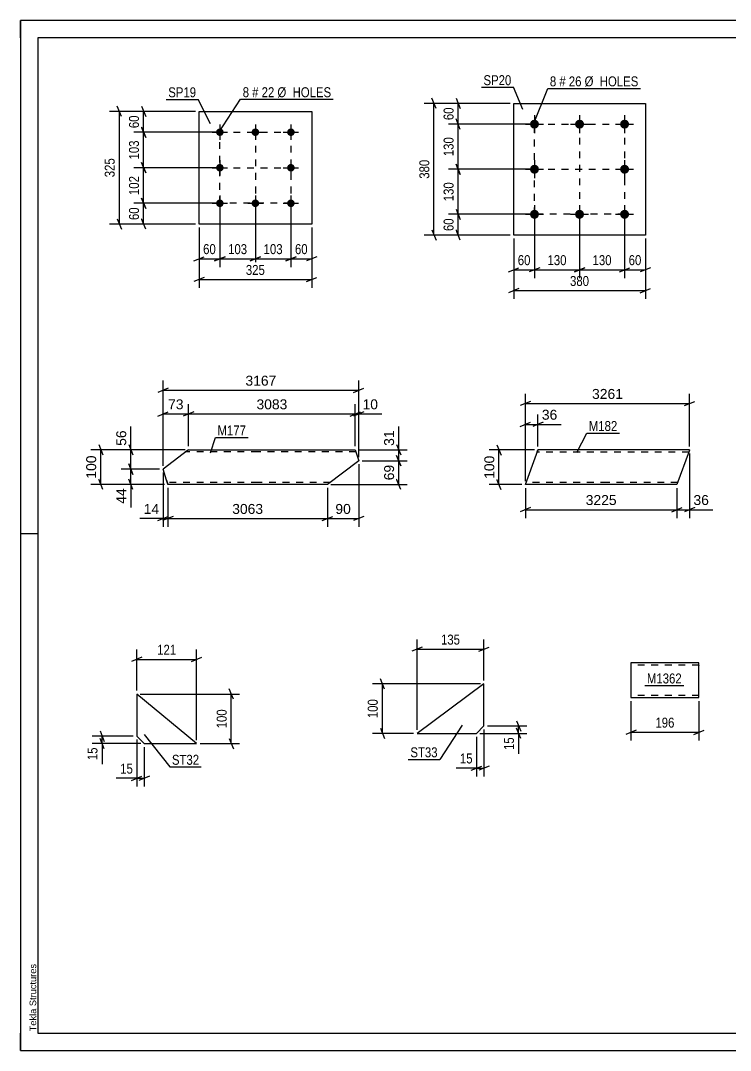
# Model space of a CAD drawing. Header units: millimetres. Extents: x -1326 to 3520, y -114 to 1911.
# Drawn here: x 0 to 204.8, y 0 to 297 of the extents above; entities that cross this region are included whole.
import ezdxf

# ---------------------------------------------------------------- set-up
doc = ezdxf.new("R2010")
doc.units = ezdxf.units.MM
doc.linetypes.add('DXK_LINE_DOT2', pattern=[3.9198, 1.9599, -1.9599])
doc.styles.add('Arial', font='ARIAL.TTF', dxfattribs={"height": 0.2})
doc.styles.add('Arial Narrow', font='ARIALN.TTF', dxfattribs={"height": 0.2})

# ---------------------------------------------------------------- blocks, each defined once
blk = doc.blocks.new('Unknown-203763249-1133')
at = {"color": 5, "linetype": 'Continuous'}
for p, q in [((420, 297), (0, 297)), ((0, 297), (0, 0)), ((0, 292), (0, 297)), ((415, 292), (5, 292)), ((5, 292), (5, 5)), ((5, 149), (0, 149)), ((0, 0), (0, 5)), ((5, 5), (415, 5)), ((0, 0), (420, 0))]:
    blk.add_line(p, q, dxfattribs=at)
at = {"color": 174, "linetype": 'Continuous', "style": 'Arial'}
blk.add_text('Tekla Structures', height=1.9102, rotation=90, dxfattribs=at).set_placement((4.5, 5.5))
blk = doc.blocks.new('Part-203763249-2357 - 2341')
at = {"color": 2, "linetype": 'Continuous'}
for p, q in [((148.83, 171.98), (149.27, 173.18)), ((169.27, 173.18), (149.27, 173.18)), ((193.01, 173.18), (169.37, 173.18)), ((192.88, 172.83), (189.37, 163.18)), ((192.97, 173.09), (192.88, 172.83)), ((193.01, 173.18), (192.97, 173.09)), ((145.63, 163.18), (148.83, 171.98)), ((169.27, 163.18), (145.63, 163.18)), ((189.37, 163.18), (169.37, 163.18))]:
    blk.add_line(p, q, dxfattribs=at)
at = {"color": 7, "linetype": 'DXK_LINE_DOT2'}
for p, q in [((169.27, 172.58), (149.05, 172.58)), ((149.24, 173.09), (149.14, 172.83)), ((149.27, 173.18), (149.24, 173.09)), ((192.79, 172.58), (169.37, 172.58)), ((169.27, 163.78), (145.85, 163.78)), ((189.59, 163.78), (169.37, 163.78)), ((145.63, 163.18), (145.66, 163.27))]:
    blk.add_line(p, q, dxfattribs=at)
blk = doc.blocks.new('Part-203763249-1827 - 1778')
at = {"color": 2, "linetype": 'Continuous'}
for p, q in [((142.26, 235.13), (142.26, 273.13)), ((142.26, 273.13), (180.26, 273.13)), ((180.26, 273.13), (180.26, 235.13)), ((180.26, 235.13), (142.26, 235.13))]:
    blk.add_line(p, q, dxfattribs=at)
blk = doc.blocks.new('Bolt-203763249-1812 - 1778')
at = {"linetype": 'Continuous'}
for points in [[(148.26, 268.43, -1), (148.26, 265.83, -1)], [(161.26, 268.43, -1), (161.26, 265.83, -1)], [(174.26, 268.43, -1), (174.26, 265.83, -1)], [(148.26, 255.43, -1), (148.26, 252.83, -1)], [(174.26, 255.43, -1), (174.26, 252.83, -1)], [(148.26, 242.43, -1), (148.26, 239.83, -1)], [(161.26, 242.43, -1), (161.26, 239.83, -1)], [(174.26, 242.43, -1), (174.26, 239.83, -1)]]:
    blk.add_hatch(color=1, dxfattribs=at).paths.add_polyline_path(points)
at = {"color": 1, "linetype": 'Continuous'}
for p, q in [((148.26, 269.73), (148.26, 264.53)), ((161.26, 269.73), (161.26, 264.53)), ((174.26, 269.73), (174.26, 264.53)), ((145.66, 267.13), (150.86, 267.13)), ((158.66, 267.13), (163.86, 267.13)), ((171.66, 267.13), (176.86, 267.13)), ((148.26, 256.73), (148.26, 251.53)), ((174.26, 256.73), (174.26, 251.53)), ((145.66, 254.13), (150.86, 254.13)), ((171.66, 254.13), (176.86, 254.13)), ((148.26, 243.73), (148.26, 238.53)), ((161.26, 243.73), (161.26, 238.53)), ((174.26, 243.73), (174.26, 238.53)), ((145.66, 241.13), (150.86, 241.13)), ((158.66, 241.13), (163.86, 241.13)), ((171.66, 241.13), (176.86, 241.13))]:
    blk.add_line(p, q, dxfattribs=at)
blk = doc.blocks.new('Part-203763249-1239 - 1221')
at = {"color": 2, "linetype": 'Continuous'}
for p, q in [((48.45, 173.23), (46.87, 172.03)), ((48.45, 173.23), (68.45, 173.23)), ((68.55, 173.23), (96.56, 173.23)), ((96.56, 173.23), (97.54, 170.08)), ((46.87, 172.03), (41.1, 167.63)), ((97.54, 170.08), (88.55, 163.23)), ((42.1, 164.43), (41.1, 167.63)), ((42.45, 163.32), (42.1, 164.43)), ((42.48, 163.23), (42.45, 163.32)), ((68.45, 163.23), (42.48, 163.23)), ((88.55, 163.23), (68.55, 163.23))]:
    blk.add_line(p, q, dxfattribs=at)
at = {"color": 7, "linetype": 'DXK_LINE_DOT2'}
for p, q in [((48.45, 173.23), (47.47, 172.49)), ((68.45, 172.63), (47.66, 172.63)), ((96.75, 172.63), (68.55, 172.63)), ((42.1, 164.43), (42.37, 163.58)), ((68.45, 163.83), (42.29, 163.83)), ((89.33, 163.83), (68.55, 163.83))]:
    blk.add_line(p, q, dxfattribs=at)
blk = doc.blocks.new('Part-203763249-1975 - 1959')
at = {"color": 2, "linetype": 'Continuous'}
for p, q in [((133.68, 105.7), (114.39, 91.42)), ((133.68, 93.56), (133.68, 105.7)), ((131.53, 91.42), (133.68, 93.56)), ((114.39, 91.42), (131.53, 91.42))]:
    blk.add_line(p, q, dxfattribs=at)
blk = doc.blocks.new('Part-203763249-2206 - 2157')
at = {"color": 2, "linetype": 'Continuous'}
for p, q in [((51.49, 238.31), (51.49, 270.81)), ((51.49, 270.81), (83.99, 270.81)), ((83.99, 270.81), (83.99, 238.31)), ((83.99, 238.31), (51.49, 238.31))]:
    blk.add_line(p, q, dxfattribs=at)
blk = doc.blocks.new('Bolt-203763249-2191 - 2157')
at = {"linetype": 'Continuous'}
for points in [[(57.49, 265.91, -1), (57.49, 263.71, -1)], [(67.74, 265.91, -1), (67.74, 263.71, -1)], [(77.99, 265.91, -1), (77.99, 263.71, -1)], [(57.49, 255.66, -1), (57.49, 253.46, -1)], [(77.99, 255.66, -1), (77.99, 253.46, -1)], [(57.49, 245.41, -1), (57.49, 243.21, -1)], [(67.74, 245.41, -1), (67.74, 243.21, -1)], [(77.99, 245.41, -1), (77.99, 243.21, -1)]]:
    blk.add_hatch(color=1, dxfattribs=at).paths.add_polyline_path(points)
at = {"color": 1, "linetype": 'Continuous'}
for p, q in [((55.29, 264.81), (59.69, 264.81)), ((57.49, 267.01), (57.49, 262.61)), ((65.54, 264.81), (69.94, 264.81)), ((67.74, 267.01), (67.74, 262.61)), ((75.79, 264.81), (80.19, 264.81)), ((77.99, 267.01), (77.99, 262.61)), ((57.49, 256.76), (57.49, 252.36)), ((77.99, 256.76), (77.99, 252.36)), ((55.29, 254.56), (59.69, 254.56)), ((75.79, 254.56), (80.19, 254.56)), ((55.29, 244.31), (59.69, 244.31)), ((57.49, 246.51), (57.49, 242.11)), ((65.54, 244.31), (69.94, 244.31)), ((67.74, 246.51), (67.74, 242.11)), ((75.79, 244.31), (80.19, 244.31)), ((77.99, 246.51), (77.99, 242.11))]:
    blk.add_line(p, q, dxfattribs=at)
blk = doc.blocks.new('Part-203763249-2041 - 2025')
at = {"color": 2, "linetype": 'Continuous'}
for p, q in [((33.52, 102.77), (33.52, 90.63)), ((50.79, 88.48), (33.52, 102.77)), ((33.52, 90.63), (35.66, 88.48)), ((35.66, 88.48), (50.79, 88.48))]:
    blk.add_line(p, q, dxfattribs=at)
blk = doc.blocks.new('Part-203763249-1762 - 1748')
at = {"color": 2, "linetype": 'Continuous'}
for p, q in [((195.69, 111.75), (176.08, 111.75)), ((176.08, 111.75), (176.08, 101.84)), ((195.69, 102.95), (195.69, 111.75)), ((176.08, 101.84), (176.08, 101.75)), ((176.08, 101.75), (195.69, 101.75)), ((195.69, 101.75), (195.69, 102.95))]:
    blk.add_line(p, q, dxfattribs=at)
at = {"color": 7, "linetype": 'DXK_LINE_DOT2'}
for p, q in [((195.69, 111.15), (176.08, 111.15)), ((195.69, 111.15), (195.69, 111.1)), ((195.69, 111.1), (195.69, 111.15)), ((195.69, 111.01), (195.69, 111.1)), ((195.69, 111.1), (195.69, 111.01)), ((176.08, 102.35), (176.08, 102.4)), ((195.69, 102.35), (176.08, 102.35)), ((195.69, 102.4), (195.69, 102.72)), ((195.69, 102.35), (195.69, 102.4))]:
    blk.add_line(p, q, dxfattribs=at)
blk = doc.blocks.new('Rectangle-203763249-1914 - 1778')
at = {"color": 1, "linetype": 'DXK_LINE_DOT2'}
blk.add_lwpolyline([(148.26, 267.13), (174.26, 267.13), (174.26, 241.13), (148.26, 241.13), (148.26, 267.13)], close=True, dxfattribs=at)
blk = doc.blocks.new('Rectangle-203763249-2293 - 2157')
at = {"color": 1, "linetype": 'DXK_LINE_DOT2'}
blk.add_lwpolyline([(57.49, 264.81), (77.99, 264.81), (77.99, 244.31), (57.49, 244.31), (57.49, 264.81)], close=True, dxfattribs=at)
blk = doc.blocks.new('Line-203763249-1900 - 1778')
at = {"color": 1, "linetype": 'DXK_LINE_DOT2'}
blk.add_line((161.26, 267.13), (161.26, 241.13), dxfattribs=at)
blk = doc.blocks.new('Line-203763249-2279 - 2157')
at = {"color": 1, "linetype": 'DXK_LINE_DOT2'}
blk.add_line((67.74, 264.81), (67.74, 244.31), dxfattribs=at)
blk = doc.blocks.new('Line-203763249-1907 - 1778')
at = {"color": 1, "linetype": 'DXK_LINE_DOT2'}
blk.add_line((148.26, 254.13), (174.26, 254.13), dxfattribs=at)
blk = doc.blocks.new('Line-203763249-2286 - 2157')
at = {"color": 1, "linetype": 'DXK_LINE_DOT2'}
blk.add_line((57.49, 254.56), (77.99, 254.56), dxfattribs=at)
blk = doc.blocks.new('StraightDimension-203763249-2389 - 2341')
at = {"color": 7, "linetype": 'Continuous'}
for p, q in [((145.63, 162.18), (145.63, 153.54)), ((189.37, 162.18), (189.37, 153.54)), ((147.13, 156.54), (144.13, 155.34)), ((145.63, 155.94), (189.37, 155.94)), ((187.87, 155.34), (190.87, 156.54))]:
    blk.add_line(p, q, dxfattribs=at)
at = {"color": 0}
blk.add_wipeout([(172.55, 156.69), (172.55, 160.89), (162.45, 160.89), (162.45, 156.69)], dxfattribs=at)
at = {"color": 3, "style": 'Arial'}
blk.add_text('3225', height=2.865, dxfattribs=at).set_placement((163.05, 157.29))
blk = doc.blocks.new('StraightDimension-203763249-2424 - 2341')
at = {"color": 7, "linetype": 'Continuous'}
for p, q in [((148.27, 173.18), (135.16, 173.18)), ((137.41, 174.68), (138.61, 171.68)), ((138.01, 163.18), (138.01, 173.18)), ((138.61, 161.68), (137.41, 164.68)), ((144.63, 163.18), (135.16, 163.18))]:
    blk.add_line(p, q, dxfattribs=at)
at = {"color": 0}
blk.add_wipeout([(137.26, 172.12), (133.06, 172.12), (133.06, 164.24), (137.26, 164.24)], dxfattribs=at)
at = {"color": 3, "style": 'Arial'}
blk.add_text('100', height=2.865, rotation=90.0002, dxfattribs=at).set_placement((136.66, 164.84))
blk = doc.blocks.new('StraightDimension-203763249-2360 - 2341')
at = {"color": 7, "linetype": 'Continuous'}
for p, q in [((147.13, 187.15), (144.13, 185.95)), ((145.63, 164.18), (145.63, 189.4)), ((191.51, 185.95), (194.51, 187.15)), ((193.01, 174.18), (193.01, 189.4)), ((145.63, 186.55), (193.01, 186.55))]:
    blk.add_line(p, q, dxfattribs=at)
at = {"color": 0}
blk.add_wipeout([(174.37, 187.3), (174.37, 191.5), (164.27, 191.5), (164.27, 187.3)], dxfattribs=at)
at = {"color": 3, "style": 'Arial'}
blk.add_text('3261', height=2.865, dxfattribs=at).set_placement((164.87, 187.9))
blk = doc.blocks.new('StraightDimension-203763249-2371 - 2341')
at = {"color": 7, "linetype": 'Continuous'}
for p, q in [((145.63, 164.18), (145.63, 183.39)), ((149.27, 174.18), (149.27, 183.39)), ((144.13, 179.94), (147.13, 181.14)), ((145.63, 180.54), (149.27, 180.54)), ((150.77, 181.14), (147.77, 179.94))]:
    blk.add_line(p, q, dxfattribs=at)
at = {"color": 0}
blk.add_wipeout([(155.44, 181.29), (155.44, 185.49), (149.79, 185.49), (149.79, 181.29)], dxfattribs=at)
at = {"color": 7, "linetype": 'Continuous'}
blk.add_line((149.27, 180.54), (155.97, 180.54), dxfattribs=at)
blk.add_line((149.27, 180.54), (155.97, 180.54), dxfattribs=at)
at = {"color": 3, "style": 'Arial'}
blk.add_text('36', height=2.865, dxfattribs=at).set_placement((150.39, 181.89))
blk = doc.blocks.new('StraightDimension-203763249-2406 - 2341')
at = {"color": 7, "linetype": 'Continuous'}
for p, q in [((193.01, 172.18), (193.01, 153.54)), ((189.37, 162.18), (189.37, 153.54)), ((187.87, 155.34), (190.87, 156.54)), ((189.37, 155.94), (193.01, 155.94)), ((194.51, 156.54), (191.51, 155.34))]:
    blk.add_line(p, q, dxfattribs=at)
at = {"color": 0}
blk.add_wipeout([(199.18, 156.69), (199.18, 160.89), (193.53, 160.89), (193.53, 156.69)], dxfattribs=at)
at = {"color": 7, "linetype": 'Continuous'}
blk.add_line((193.01, 155.94), (199.71, 155.94), dxfattribs=at)
blk.add_line((193.01, 155.94), (199.71, 155.94), dxfattribs=at)
at = {"color": 3, "style": 'Arial'}
blk.add_text('36', height=2.865, dxfattribs=at).set_placement((194.13, 157.29))
blk = doc.blocks.new('StraightDimension-203763249-1876 - 1778')
at = {"color": 7, "linetype": 'Continuous'}
for p, q in [((147.26, 241.13), (123.41, 241.13)), ((125.66, 242.63), (126.86, 239.63)), ((126.26, 235.13), (126.26, 241.13)), ((141.26, 235.13), (123.41, 235.13)), ((126.86, 233.63), (125.66, 236.63))]:
    blk.add_line(p, q, dxfattribs=at)
at = {"color": 0}
blk.add_wipeout([(125.51, 240.56), (121.31, 240.56), (121.31, 235.7), (125.51, 235.7)], dxfattribs=at)
at = {"color": 3, "style": 'Arial Narrow'}
blk.add_text('60', height=2.863, rotation=90.0002, dxfattribs=at).set_placement((124.91, 236.3))
blk = doc.blocks.new('StraightDimension-203763249-1829 - 1778')
at = {"color": 7, "linetype": 'Continuous'}
for p, q in [((142.26, 234.13), (142.26, 216.73)), ((180.26, 234.13), (180.26, 216.73)), ((143.76, 219.73), (140.76, 218.53)), ((142.26, 219.13), (180.26, 219.13)), ((178.76, 218.53), (181.76, 219.73))]:
    blk.add_line(p, q, dxfattribs=at)
at = {"color": 0}
blk.add_wipeout([(164.61, 219.88), (164.61, 224.08), (157.92, 224.08), (157.92, 219.88)], dxfattribs=at)
at = {"color": 3, "style": 'Arial Narrow'}
blk.add_text('380', height=2.863, dxfattribs=at).set_placement((158.52, 220.48))
blk = doc.blocks.new('StraightDimension-203763249-1840 - 1778')
at = {"color": 7, "linetype": 'Continuous'}
for p, q in [((148.26, 240.13), (148.26, 222.73)), ((142.26, 234.13), (142.26, 222.73)), ((140.76, 224.53), (143.76, 225.73)), ((149.76, 225.73), (146.76, 224.53)), ((142.26, 225.13), (148.26, 225.13))]:
    blk.add_line(p, q, dxfattribs=at)
at = {"color": 0}
blk.add_wipeout([(147.69, 225.88), (147.69, 230.08), (142.84, 230.08), (142.84, 225.88)], dxfattribs=at)
at = {"color": 3, "style": 'Arial Narrow'}
blk.add_text('60', height=2.863, dxfattribs=at).set_placement((143.44, 226.48))
blk = doc.blocks.new('StraightDimension-203763249-1854 - 1778')
at = {"color": 7, "linetype": 'Continuous'}
for p, q in [((174.26, 240.13), (174.26, 222.73)), ((180.26, 234.13), (180.26, 222.73)), ((172.76, 224.53), (175.76, 225.73)), ((181.76, 225.73), (178.76, 224.53)), ((174.26, 225.13), (180.26, 225.13))]:
    blk.add_line(p, q, dxfattribs=at)
at = {"color": 0}
blk.add_wipeout([(179.69, 225.88), (179.69, 230.08), (174.84, 230.08), (174.84, 225.88)], dxfattribs=at)
at = {"color": 3, "style": 'Arial Narrow'}
blk.add_text('60', height=2.863, dxfattribs=at).set_placement((175.44, 226.48))
blk = doc.blocks.new('StraightDimension-203763249-1865 - 1778')
at = {"color": 7, "linetype": 'Continuous'}
for p, q in [((119.86, 271.63), (118.66, 274.63)), ((141.26, 273.13), (116.41, 273.13)), ((119.26, 235.13), (119.26, 273.13)), ((141.26, 235.13), (116.41, 235.13)), ((118.66, 236.63), (119.86, 233.63))]:
    blk.add_line(p, q, dxfattribs=at)
at = {"color": 0}
blk.add_wipeout([(118.51, 257.47), (114.31, 257.47), (114.31, 250.79), (118.51, 250.79)], dxfattribs=at)
at = {"color": 3, "style": 'Arial Narrow'}
blk.add_text('380', height=2.863, rotation=90.0002, dxfattribs=at).set_placement((117.91, 251.39))
blk = doc.blocks.new('StraightDimension-203763249-1890 - 1778')
at = {"color": 7, "linetype": 'Continuous'}
for p, q in [((125.66, 274.63), (126.86, 271.63)), ((141.26, 273.13), (123.41, 273.13)), ((126.26, 267.13), (126.26, 273.13)), ((126.86, 265.63), (125.66, 268.63)), ((147.26, 267.13), (123.41, 267.13))]:
    blk.add_line(p, q, dxfattribs=at)
at = {"color": 0}
blk.add_wipeout([(125.51, 272.56), (121.31, 272.56), (121.31, 267.7), (125.51, 267.7)], dxfattribs=at)
at = {"color": 3, "style": 'Arial Narrow'}
blk.add_text('60', height=2.863, rotation=90.0002, dxfattribs=at).set_placement((124.91, 268.3))
blk = doc.blocks.new('StraightDimension-203763249-10755 - 1778')
at = {"color": 7, "linetype": 'Continuous'}
for p, q in [((148.26, 240.13), (148.26, 222.73)), ((161.26, 240.13), (161.26, 222.73)), ((149.76, 225.73), (146.76, 224.53)), ((159.76, 224.53), (162.76, 225.73)), ((148.26, 225.13), (161.26, 225.13))]:
    blk.add_line(p, q, dxfattribs=at)
at = {"color": 0}
blk.add_wipeout([(158.11, 225.88), (158.11, 230.08), (151.42, 230.08), (151.42, 225.88)], dxfattribs=at)
at = {"color": 3, "style": 'Arial Narrow'}
blk.add_text('130', height=2.863, dxfattribs=at).set_placement((152.02, 226.48))
blk = doc.blocks.new('StraightDimension-203763249-10757 - 1778')
at = {"color": 7, "linetype": 'Continuous'}
for p, q in [((161.26, 240.13), (161.26, 222.73)), ((174.26, 240.13), (174.26, 222.73)), ((162.76, 225.73), (159.76, 224.53)), ((172.76, 224.53), (175.76, 225.73)), ((161.26, 225.13), (174.26, 225.13))]:
    blk.add_line(p, q, dxfattribs=at)
at = {"color": 0}
blk.add_wipeout([(171.11, 225.88), (171.11, 230.08), (164.42, 230.08), (164.42, 225.88)], dxfattribs=at)
at = {"color": 3, "style": 'Arial Narrow'}
blk.add_text('130', height=2.863, dxfattribs=at).set_placement((165.02, 226.48))
blk = doc.blocks.new('StraightDimension-203763249-10777 - 1778')
at = {"color": 7, "linetype": 'Continuous'}
for p, q in [((126.86, 252.63), (125.66, 255.63)), ((147.26, 254.13), (123.41, 254.13)), ((126.26, 241.13), (126.26, 254.13)), ((147.26, 241.13), (123.41, 241.13)), ((125.66, 242.63), (126.86, 239.63))]:
    blk.add_line(p, q, dxfattribs=at)
at = {"color": 0}
blk.add_wipeout([(125.51, 250.97), (121.31, 250.97), (121.31, 244.29), (125.51, 244.29)], dxfattribs=at)
at = {"color": 3, "style": 'Arial Narrow'}
blk.add_text('130', height=2.863, rotation=90.0002, dxfattribs=at).set_placement((124.91, 244.89))
blk = doc.blocks.new('StraightDimension-203763249-10779 - 1778')
at = {"color": 7, "linetype": 'Continuous'}
for p, q in [((126.86, 265.63), (125.66, 268.63)), ((147.26, 267.13), (123.41, 267.13)), ((126.26, 254.13), (126.26, 267.13)), ((125.66, 255.63), (126.86, 252.63)), ((147.26, 254.13), (123.41, 254.13))]:
    blk.add_line(p, q, dxfattribs=at)
at = {"color": 0}
blk.add_wipeout([(125.51, 263.97), (121.31, 263.97), (121.31, 257.29), (125.51, 257.29)], dxfattribs=at)
at = {"color": 3, "style": 'Arial Narrow'}
blk.add_text('130', height=2.863, rotation=90.0002, dxfattribs=at).set_placement((124.91, 257.89))
blk = doc.blocks.new('StraightDimension-203763249-1305 - 1221')
at = {"color": 7, "linetype": 'Continuous'}
for p, q in [((47.45, 173.23), (20.3, 173.23)), ((22.55, 174.73), (23.75, 171.73)), ((23.15, 163.23), (23.15, 173.23)), ((23.75, 161.73), (22.55, 164.73)), ((41.48, 163.23), (20.3, 163.23))]:
    blk.add_line(p, q, dxfattribs=at)
at = {"color": 0}
blk.add_wipeout([(22.4, 172.16), (18.2, 172.16), (18.2, 164.29), (22.4, 164.29)], dxfattribs=at)
at = {"color": 3, "style": 'Arial'}
blk.add_text('100', height=2.865, rotation=90.0002, dxfattribs=at).set_placement((21.8, 164.89))
blk = doc.blocks.new('StraightDimension-203763249-1242 - 1221')
at = {"color": 7, "linetype": 'Continuous'}
for p, q in [((98.54, 170.08), (111.5, 170.08)), ((108.5, 171.58), (109.7, 168.58)), ((109.1, 163.23), (109.1, 170.08)), ((109.7, 161.73), (108.5, 164.73)), ((89.55, 163.23), (111.5, 163.23))]:
    blk.add_line(p, q, dxfattribs=at)
at = {"color": 0}
blk.add_wipeout([(108.35, 169.48), (104.15, 169.48), (104.15, 163.83), (108.35, 163.83)], dxfattribs=at)
at = {"color": 3, "style": 'Arial'}
blk.add_text('69', height=2.865, rotation=90.0002, dxfattribs=at).set_placement((107.75, 164.43))
blk = doc.blocks.new('StraightDimension-203763249-1278 - 1221')
at = {"color": 7, "linetype": 'Continuous'}
for p, q in [((97.56, 173.23), (111.5, 173.23)), ((108.5, 174.73), (109.7, 171.73)), ((109.1, 170.08), (109.1, 173.23)), ((98.54, 170.08), (111.5, 170.08)), ((109.7, 168.58), (108.5, 171.58))]:
    blk.add_line(p, q, dxfattribs=at)
at = {"color": 0}
blk.add_wipeout([(108.35, 179.4), (104.15, 179.4), (104.15, 173.75), (108.35, 173.75)], dxfattribs=at)
at = {"color": 7, "linetype": 'Continuous'}
blk.add_line((109.1, 173.23), (109.1, 179.93), dxfattribs=at)
blk.add_line((109.1, 173.23), (109.1, 179.93), dxfattribs=at)
at = {"color": 3, "style": 'Arial'}
blk.add_text('31', height=2.865, rotation=90.0002, dxfattribs=at).set_placement((107.75, 174.35))
blk = doc.blocks.new('StraightDimension-203763249-1363 - 1221')
at = {"color": 7, "linetype": 'Continuous'}
for p, q in [((40.1, 167.63), (28.97, 167.63)), ((31.22, 169.13), (32.42, 166.13)), ((31.82, 163.23), (31.82, 167.63)), ((32.42, 161.73), (31.22, 164.73)), ((41.48, 163.23), (28.97, 163.23))]:
    blk.add_line(p, q, dxfattribs=at)
at = {"color": 0}
blk.add_wipeout([(31.07, 162.7), (26.87, 162.7), (26.87, 157.06), (31.07, 157.06)], dxfattribs=at)
at = {"color": 7, "linetype": 'Continuous'}
blk.add_line((31.82, 163.23), (31.82, 156.53), dxfattribs=at)
blk.add_line((31.82, 163.23), (31.82, 156.53), dxfattribs=at)
at = {"color": 3, "style": 'Arial'}
blk.add_text('44', height=2.865, rotation=90.0002, dxfattribs=at).set_placement((30.47, 157.66))
blk = doc.blocks.new('StraightDimension-203763249-1339 - 1221')
at = {"color": 7, "linetype": 'Continuous'}
for p, q in [((47.45, 173.23), (28.97, 173.23)), ((31.22, 174.73), (32.42, 171.73)), ((31.82, 167.63), (31.82, 173.23)), ((40.1, 167.63), (28.97, 167.63)), ((32.42, 166.13), (31.22, 169.13))]:
    blk.add_line(p, q, dxfattribs=at)
at = {"color": 0}
blk.add_wipeout([(31.07, 179.4), (26.87, 179.4), (26.87, 173.75), (31.07, 173.75)], dxfattribs=at)
at = {"color": 7, "linetype": 'Continuous'}
blk.add_line((31.82, 173.23), (31.82, 179.93), dxfattribs=at)
blk.add_line((31.82, 173.23), (31.82, 179.93), dxfattribs=at)
at = {"color": 3, "style": 'Arial'}
blk.add_text('56', height=2.865, rotation=90.0002, dxfattribs=at).set_placement((30.47, 174.35))
blk = doc.blocks.new('StraightDimension-203763249-1388 - 1221')
at = {"color": 7, "linetype": 'Continuous'}
for p, q in [((41.1, 166.63), (41.1, 150.98)), ((42.48, 162.23), (42.48, 150.98)), ((39.6, 152.78), (42.6, 153.98)), ((43.98, 153.98), (40.98, 152.78)), ((41.1, 153.38), (42.48, 153.38))]:
    blk.add_line(p, q, dxfattribs=at)
at = {"color": 0}
blk.add_wipeout([(40.58, 154.13), (40.58, 158.33), (34.93, 158.33), (34.93, 154.13)], dxfattribs=at)
at = {"color": 7, "linetype": 'Continuous'}
blk.add_line((41.1, 153.38), (34.41, 153.38), dxfattribs=at)
blk.add_line((41.1, 153.38), (34.41, 153.38), dxfattribs=at)
at = {"color": 3, "style": 'Arial'}
blk.add_text('14', height=2.865, dxfattribs=at).set_placement((35.53, 154.73))
blk = doc.blocks.new('StraightDimension-203763249-1405 - 1221')
at = {"color": 7, "linetype": 'Continuous'}
for p, q in [((42.48, 162.23), (42.48, 150.98)), ((88.55, 162.23), (88.55, 150.98)), ((43.98, 153.98), (40.98, 152.78)), ((42.48, 153.38), (88.55, 153.38)), ((87.05, 152.78), (90.05, 153.98))]:
    blk.add_line(p, q, dxfattribs=at)
at = {"color": 0}
blk.add_wipeout([(70.56, 154.13), (70.56, 158.33), (60.46, 158.33), (60.46, 154.13)], dxfattribs=at)
at = {"color": 3, "style": 'Arial'}
blk.add_text('3063', height=2.865, dxfattribs=at).set_placement((61.06, 154.73))
blk = doc.blocks.new('StraightDimension-203763249-1429 - 1221')
at = {"color": 7, "linetype": 'Continuous'}
for p, q in [((97.54, 169.08), (97.54, 150.98)), ((88.55, 162.23), (88.55, 150.98)), ((87.05, 152.78), (90.05, 153.98)), ((88.55, 153.38), (97.54, 153.38)), ((99.04, 153.98), (96.04, 152.78))]:
    blk.add_line(p, q, dxfattribs=at)
at = {"color": 0}
blk.add_wipeout([(95.87, 154.13), (95.87, 158.33), (90.22, 158.33), (90.22, 154.13)], dxfattribs=at)
at = {"color": 3, "style": 'Arial'}
blk.add_text('90', height=2.865, dxfattribs=at).set_placement((90.82, 154.73))
blk = doc.blocks.new('StraightDimension-203763249-1447 - 1221')
at = {"color": 7, "linetype": 'Continuous'}
for p, q in [((95.06, 182.95), (98.06, 184.15)), ((99.04, 184.15), (96.04, 182.95)), ((96.56, 174.23), (96.56, 186.4)), ((97.54, 171.08), (97.54, 186.4)), ((96.56, 183.55), (97.54, 183.55))]:
    blk.add_line(p, q, dxfattribs=at)
at = {"color": 0}
blk.add_wipeout([(103.71, 184.3), (103.71, 188.5), (98.06, 188.5), (98.06, 184.3)], dxfattribs=at)
at = {"color": 7, "linetype": 'Continuous'}
blk.add_line((97.54, 183.55), (104.24, 183.55), dxfattribs=at)
blk.add_line((97.54, 183.55), (104.24, 183.55), dxfattribs=at)
at = {"color": 3, "style": 'Arial'}
blk.add_text('10', height=2.865, dxfattribs=at).set_placement((98.66, 184.9))
blk = doc.blocks.new('StraightDimension-203763249-1464 - 1221')
at = {"color": 7, "linetype": 'Continuous'}
for p, q in [((49.95, 184.15), (46.95, 182.95)), ((48.45, 174.23), (48.45, 186.4)), ((95.06, 182.95), (98.06, 184.15)), ((96.56, 174.23), (96.56, 186.4)), ((48.45, 183.55), (96.56, 183.55))]:
    blk.add_line(p, q, dxfattribs=at)
at = {"color": 0}
blk.add_wipeout([(77.55, 184.3), (77.55, 188.5), (67.46, 188.5), (67.46, 184.3)], dxfattribs=at)
at = {"color": 3, "style": 'Arial'}
blk.add_text('3083', height=2.865, dxfattribs=at).set_placement((68.06, 184.9))
blk = doc.blocks.new('StraightDimension-203763249-1488 - 1221')
at = {"color": 7, "linetype": 'Continuous'}
for p, q in [((39.6, 182.95), (42.6, 184.15)), ((41.1, 168.63), (41.1, 186.4)), ((49.95, 184.15), (46.95, 182.95)), ((48.45, 174.23), (48.45, 186.4)), ((41.1, 183.55), (48.45, 183.55))]:
    blk.add_line(p, q, dxfattribs=at)
at = {"color": 0}
blk.add_wipeout([(47.6, 184.3), (47.6, 188.5), (41.95, 188.5), (41.95, 184.3)], dxfattribs=at)
at = {"color": 3, "style": 'Arial'}
blk.add_text('73', height=2.865, dxfattribs=at).set_placement((42.55, 184.9))
blk = doc.blocks.new('StraightDimension-203763249-1506 - 1221')
at = {"color": 7, "linetype": 'Continuous'}
for p, q in [((41.1, 168.63), (41.1, 193.22)), ((97.54, 171.08), (97.54, 193.22)), ((42.6, 190.97), (39.6, 189.77)), ((41.1, 190.37), (97.54, 190.37)), ((96.04, 189.77), (99.04, 190.97))]:
    blk.add_line(p, q, dxfattribs=at)
at = {"color": 0}
blk.add_wipeout([(74.37, 191.12), (74.37, 195.32), (64.27, 195.32), (64.27, 191.12)], dxfattribs=at)
at = {"color": 3, "style": 'Arial'}
blk.add_text('3167', height=2.865, dxfattribs=at).set_placement((64.87, 191.72))
blk = doc.blocks.new('StraightDimension-203763249-2011 - 1959')
at = {"color": 7, "linetype": 'Continuous'}
for p, q in [((143.08, 95.06), (144.28, 92.06)), ((134.68, 93.56), (146.08, 93.56)), ((144.28, 89.92), (143.08, 92.92)), ((143.68, 91.42), (143.68, 93.56)), ((132.53, 91.42), (146.08, 91.42))]:
    blk.add_line(p, q, dxfattribs=at)
at = {"color": 0}
blk.add_wipeout([(142.93, 90.89), (138.73, 90.89), (138.73, 86.04), (142.93, 86.04)], dxfattribs=at)
at = {"color": 7, "linetype": 'Continuous'}
blk.add_line((143.68, 91.42), (143.68, 85.51), dxfattribs=at)
blk.add_line((143.68, 91.42), (143.68, 85.51), dxfattribs=at)
at = {"color": 3, "style": 'Arial Narrow'}
blk.add_text('15', height=2.863, rotation=90.0002, dxfattribs=at).set_placement((142.33, 86.64))
blk = doc.blocks.new('StraightDimension-203763249-1977 - 1959')
at = {"color": 7, "linetype": 'Continuous'}
for p, q in [((115.89, 116.3), (112.89, 115.1)), ((114.39, 92.42), (114.39, 118.55)), ((132.18, 115.1), (135.18, 116.3)), ((133.68, 106.7), (133.68, 118.55)), ((114.39, 115.7), (133.68, 115.7))]:
    blk.add_line(p, q, dxfattribs=at)
at = {"color": 0}
blk.add_wipeout([(127.38, 116.45), (127.38, 120.65), (120.69, 120.65), (120.69, 116.45)], dxfattribs=at)
at = {"color": 3, "style": 'Arial Narrow'}
blk.add_text('135', height=2.863, dxfattribs=at).set_placement((121.29, 117.05))
blk = doc.blocks.new('StraightDimension-203763249-2002 - 1959')
at = {"color": 7, "linetype": 'Continuous'}
for p, q in [((104.99, 104.2), (103.79, 107.2)), ((132.68, 105.7), (101.54, 105.7)), ((104.39, 91.42), (104.39, 105.7)), ((103.79, 92.92), (104.99, 89.92)), ((113.39, 91.42), (101.54, 91.42))]:
    blk.add_line(p, q, dxfattribs=at)
at = {"color": 0}
blk.add_wipeout([(103.64, 101.9), (99.44, 101.9), (99.44, 95.22), (103.64, 95.22)], dxfattribs=at)
at = {"color": 3, "style": 'Arial Narrow'}
blk.add_text('100', height=2.863, rotation=90.0002, dxfattribs=at).set_placement((103.04, 95.82))
blk = doc.blocks.new('StraightDimension-203763249-1986 - 1959')
at = {"color": 7, "linetype": 'Continuous'}
for p, q in [((133.68, 92.56), (133.68, 79.02)), ((131.53, 90.42), (131.53, 79.02)), ((130.03, 80.82), (133.03, 82.02)), ((131.53, 81.42), (133.68, 81.42)), ((135.18, 82.02), (132.18, 80.82))]:
    blk.add_line(p, q, dxfattribs=at)
at = {"color": 0}
blk.add_wipeout([(131.01, 82.17), (131.01, 86.37), (126.15, 86.37), (126.15, 82.17)], dxfattribs=at)
at = {"color": 7, "linetype": 'Continuous'}
blk.add_line((131.53, 81.42), (125.63, 81.42), dxfattribs=at)
blk.add_line((131.53, 81.42), (125.63, 81.42), dxfattribs=at)
at = {"color": 3, "style": 'Arial Narrow'}
blk.add_text('15', height=2.863, dxfattribs=at).set_placement((126.75, 82.77))
blk = doc.blocks.new('StraightDimension-203763249-2222 - 2157')
at = {"color": 7, "linetype": 'Continuous'}
for p, q in [((56.49, 244.31), (32.64, 244.31)), ((34.89, 245.81), (36.09, 242.81)), ((35.49, 238.31), (35.49, 244.31)), ((50.49, 238.31), (32.64, 238.31)), ((36.09, 236.81), (34.89, 239.81))]:
    blk.add_line(p, q, dxfattribs=at)
at = {"color": 0}
blk.add_wipeout([(34.74, 243.74), (30.54, 243.74), (30.54, 238.88), (34.74, 238.88)], dxfattribs=at)
at = {"color": 3, "style": 'Arial Narrow'}
blk.add_text('60', height=2.863, rotation=90.0002, dxfattribs=at).set_placement((34.14, 239.48))
blk = doc.blocks.new('StraightDimension-203763249-2208 - 2157')
at = {"color": 7, "linetype": 'Continuous'}
for p, q in [((50.49, 270.81), (32.64, 270.81)), ((34.89, 272.31), (36.09, 269.31)), ((35.49, 264.81), (35.49, 270.81)), ((56.49, 264.81), (32.64, 264.81)), ((36.09, 263.31), (34.89, 266.31))]:
    blk.add_line(p, q, dxfattribs=at)
at = {"color": 0}
blk.add_wipeout([(34.74, 270.24), (30.54, 270.24), (30.54, 265.38), (34.74, 265.38)], dxfattribs=at)
at = {"color": 3, "style": 'Arial Narrow'}
blk.add_text('60', height=2.863, rotation=90.0002, dxfattribs=at).set_placement((34.14, 265.98))
blk = doc.blocks.new('StraightDimension-203763249-2233 - 2157')
at = {"color": 7, "linetype": 'Continuous'}
for p, q in [((50.49, 270.81), (25.64, 270.81)), ((29.09, 269.31), (27.89, 272.31)), ((28.49, 238.31), (28.49, 270.81)), ((50.49, 238.31), (25.64, 238.31)), ((27.89, 239.81), (29.09, 236.81))]:
    blk.add_line(p, q, dxfattribs=at)
at = {"color": 0}
blk.add_wipeout([(27.74, 257.9), (23.54, 257.9), (23.54, 251.22), (27.74, 251.22)], dxfattribs=at)
at = {"color": 3, "style": 'Arial Narrow'}
blk.add_text('325', height=2.863, rotation=90.0002, dxfattribs=at).set_placement((27.14, 251.82))
blk = doc.blocks.new('StraightDimension-203763249-11253 - 2157')
at = {"color": 7, "linetype": 'Continuous'}
for p, q in [((57.49, 243.31), (57.49, 225.91)), ((67.74, 243.31), (67.74, 225.91)), ((55.99, 227.71), (58.99, 228.91)), ((69.24, 228.91), (66.24, 227.71)), ((57.49, 228.31), (67.74, 228.31))]:
    blk.add_line(p, q, dxfattribs=at)
at = {"color": 0}
blk.add_wipeout([(65.95, 229.06), (65.95, 233.26), (59.27, 233.26), (59.27, 229.06)], dxfattribs=at)
at = {"color": 3, "style": 'Arial Narrow'}
blk.add_text('103', height=2.863, dxfattribs=at).set_placement((59.87, 229.66))
blk = doc.blocks.new('StraightDimension-203763249-2244 - 2157')
at = {"color": 7, "linetype": 'Continuous'}
for p, q in [((57.49, 243.31), (57.49, 225.91)), ((51.49, 237.31), (51.49, 225.91)), ((49.99, 227.71), (52.99, 228.91)), ((58.99, 228.91), (55.99, 227.71)), ((51.49, 228.31), (57.49, 228.31))]:
    blk.add_line(p, q, dxfattribs=at)
at = {"color": 0}
blk.add_wipeout([(56.91, 229.06), (56.91, 233.26), (52.06, 233.26), (52.06, 229.06)], dxfattribs=at)
at = {"color": 3, "style": 'Arial Narrow'}
blk.add_text('60', height=2.863, dxfattribs=at).set_placement((52.66, 229.66))
blk = doc.blocks.new('StraightDimension-203763249-11255 - 2157')
at = {"color": 7, "linetype": 'Continuous'}
for p, q in [((67.74, 243.31), (67.74, 225.91)), ((77.99, 243.31), (77.99, 225.91)), ((66.24, 227.71), (69.24, 228.91)), ((79.49, 228.91), (76.49, 227.71)), ((67.74, 228.31), (77.99, 228.31))]:
    blk.add_line(p, q, dxfattribs=at)
at = {"color": 0}
blk.add_wipeout([(76.2, 229.06), (76.2, 233.26), (69.52, 233.26), (69.52, 229.06)], dxfattribs=at)
at = {"color": 3, "style": 'Arial Narrow'}
blk.add_text('103', height=2.863, dxfattribs=at).set_placement((70.12, 229.66))
blk = doc.blocks.new('StraightDimension-203763249-2258 - 2157')
at = {"color": 7, "linetype": 'Continuous'}
for p, q in [((77.99, 243.31), (77.99, 225.91)), ((83.99, 237.31), (83.99, 225.91)), ((76.49, 227.71), (79.49, 228.91)), ((85.49, 228.91), (82.49, 227.71)), ((77.99, 228.31), (83.99, 228.31))]:
    blk.add_line(p, q, dxfattribs=at)
at = {"color": 0}
blk.add_wipeout([(83.41, 229.06), (83.41, 233.26), (78.56, 233.26), (78.56, 229.06)], dxfattribs=at)
at = {"color": 3, "style": 'Arial Narrow'}
blk.add_text('60', height=2.863, dxfattribs=at).set_placement((79.16, 229.66))
blk = doc.blocks.new('StraightDimension-203763249-2269 - 2157')
at = {"color": 7, "linetype": 'Continuous'}
for p, q in [((51.49, 237.31), (51.49, 219.91)), ((83.99, 237.31), (83.99, 219.91)), ((52.99, 222.91), (49.99, 221.71)), ((82.49, 221.71), (85.49, 222.91)), ((51.49, 222.31), (83.99, 222.31))]:
    blk.add_line(p, q, dxfattribs=at)
at = {"color": 0}
blk.add_wipeout([(71.08, 223.06), (71.08, 227.26), (64.39, 227.26), (64.39, 223.06)], dxfattribs=at)
at = {"color": 3, "style": 'Arial Narrow'}
blk.add_text('325', height=2.863, dxfattribs=at).set_placement((64.99, 223.66))
blk = doc.blocks.new('StraightDimension-203763249-11231 - 2157')
at = {"color": 7, "linetype": 'Continuous'}
for p, q in [((34.89, 256.06), (36.09, 253.06)), ((56.49, 254.56), (32.64, 254.56)), ((35.49, 244.31), (35.49, 254.56)), ((56.49, 244.31), (32.64, 244.31)), ((36.09, 242.81), (34.89, 245.81))]:
    blk.add_line(p, q, dxfattribs=at)
at = {"color": 0}
blk.add_wipeout([(34.74, 252.77), (30.54, 252.77), (30.54, 246.09), (34.74, 246.09)], dxfattribs=at)
at = {"color": 3, "style": 'Arial Narrow'}
blk.add_text('102', height=2.863, rotation=90.0002, dxfattribs=at).set_placement((34.14, 246.69))
blk = doc.blocks.new('StraightDimension-203763249-11233 - 2157')
at = {"color": 7, "linetype": 'Continuous'}
for p, q in [((56.49, 264.81), (32.64, 264.81)), ((34.89, 266.31), (36.09, 263.31)), ((35.49, 254.56), (35.49, 264.81)), ((36.09, 253.06), (34.89, 256.06)), ((56.49, 254.56), (32.64, 254.56))]:
    blk.add_line(p, q, dxfattribs=at)
at = {"color": 0}
blk.add_wipeout([(34.74, 263.02), (30.54, 263.02), (30.54, 256.34), (34.74, 256.34)], dxfattribs=at)
at = {"color": 3, "style": 'Arial Narrow'}
blk.add_text('103', height=2.863, rotation=90.0002, dxfattribs=at).set_placement((34.14, 256.94))
blk = doc.blocks.new('StraightDimension-203763249-2043 - 2025')
at = {"color": 7, "linetype": 'Continuous'}
for p, q in [((33.52, 89.63), (33.52, 76.08)), ((35.66, 87.48), (35.66, 76.08)), ((32.02, 77.88), (35.02, 79.08)), ((33.52, 78.48), (35.66, 78.48)), ((37.16, 79.08), (34.16, 77.88))]:
    blk.add_line(p, q, dxfattribs=at)
at = {"color": 0}
blk.add_wipeout([(32.99, 79.23), (32.99, 83.43), (28.14, 83.43), (28.14, 79.23)], dxfattribs=at)
at = {"color": 7, "linetype": 'Continuous'}
blk.add_line((33.52, 78.48), (27.61, 78.48), dxfattribs=at)
blk.add_line((33.52, 78.48), (27.61, 78.48), dxfattribs=at)
at = {"color": 3, "style": 'Arial Narrow'}
blk.add_text('15', height=2.863, dxfattribs=at).set_placement((28.74, 79.83))
blk = doc.blocks.new('StraightDimension-203763249-2055 - 2025')
at = {"color": 7, "linetype": 'Continuous'}
for p, q in [((35.02, 113.37), (32.02, 112.17)), ((33.52, 103.77), (33.52, 115.62)), ((49.29, 112.17), (52.29, 113.37)), ((50.79, 89.48), (50.79, 115.62)), ((33.52, 112.77), (50.79, 112.77))]:
    blk.add_line(p, q, dxfattribs=at)
at = {"color": 0}
blk.add_wipeout([(45.5, 113.52), (45.5, 117.72), (38.81, 117.72), (38.81, 113.52)], dxfattribs=at)
at = {"color": 3, "style": 'Arial Narrow'}
blk.add_text('121', height=2.863, dxfattribs=at).set_placement((39.41, 114.12))
blk = doc.blocks.new('StraightDimension-203763249-2062 - 2025')
at = {"color": 7, "linetype": 'Continuous'}
for p, q in [((22.92, 92.13), (24.12, 89.13)), ((32.52, 90.63), (20.67, 90.63)), ((24.12, 86.98), (22.92, 89.98)), ((23.52, 88.48), (23.52, 90.63)), ((34.66, 88.48), (20.67, 88.48))]:
    blk.add_line(p, q, dxfattribs=at)
at = {"color": 0}
blk.add_wipeout([(22.77, 87.96), (18.57, 87.96), (18.57, 83.1), (22.77, 83.1)], dxfattribs=at)
at = {"color": 7, "linetype": 'Continuous'}
blk.add_line((23.52, 88.48), (23.52, 82.58), dxfattribs=at)
blk.add_line((23.52, 88.48), (23.52, 82.58), dxfattribs=at)
at = {"color": 3, "style": 'Arial Narrow'}
blk.add_text('15', height=2.863, rotation=90.0002, dxfattribs=at).set_placement((22.17, 83.7))
blk = doc.blocks.new('StraightDimension-203763249-2073 - 2025')
at = {"color": 7, "linetype": 'Continuous'}
for p, q in [((61.39, 101.27), (60.19, 104.27)), ((34.52, 102.77), (63.19, 102.77)), ((60.79, 88.48), (60.79, 102.77)), ((60.19, 89.98), (61.39, 86.98)), ((51.79, 88.48), (63.19, 88.48))]:
    blk.add_line(p, q, dxfattribs=at)
at = {"color": 0}
blk.add_wipeout([(60.04, 98.97), (55.84, 98.97), (55.84, 92.29), (60.04, 92.29)], dxfattribs=at)
at = {"color": 3, "style": 'Arial Narrow'}
blk.add_text('100', height=2.863, rotation=90.0002, dxfattribs=at).set_placement((59.44, 92.89))
blk = doc.blocks.new('StraightDimension-203763249-1764 - 1748')
at = {"color": 7, "linetype": 'Continuous'}
for p, q in [((176.08, 100.75), (176.08, 89.35)), ((195.69, 100.75), (195.69, 89.35)), ((177.58, 92.35), (174.58, 91.15)), ((194.19, 91.15), (197.19, 92.35)), ((176.08, 91.75), (195.69, 91.75))]:
    blk.add_line(p, q, dxfattribs=at)
at = {"color": 0}
blk.add_wipeout([(189.23, 92.5), (189.23, 96.7), (182.55, 96.7), (182.55, 92.5)], dxfattribs=at)
at = {"color": 3, "style": 'Arial Narrow'}
blk.add_text('196', height=2.863, dxfattribs=at).set_placement((183.15, 93.1))
blk = doc.blocks.new('Mark-203763249-2353 - 2341')
at = {"color": 0}
blk.add_wipeout([(172.17, 178.65), (172.17, 181.65), (163.94, 181.65), (163.94, 178.65)], dxfattribs=at)
blk.add_wipeout([(172.17, 178.65), (172.17, 181.65), (163.94, 181.65), (163.94, 178.65)], dxfattribs=at)
at = {"color": 30, "linetype": 'Continuous'}
for p, q in [((160.5, 172.43), (163.34, 178.05)), ((163.34, 178.05), (172.77, 178.05))]:
    blk.add_line(p, q, dxfattribs=at)
at = {"color": 3, "style": 'Arial Narrow'}
blk.add_text('M182', height=2.863, dxfattribs=at).set_placement((163.94, 178.65))
blk = doc.blocks.new('Mark-203763249-1808 - 1778')
at = {"color": 0}
blk.add_wipeout([(154.54, 278.04), (154.54, 281.04), (152.71, 281.04), (152.71, 278.04)], dxfattribs=at)
blk.add_wipeout([(154.54, 278.04), (154.54, 281.04), (152.71, 281.04), (152.71, 278.04)], dxfattribs=at)
at = {"color": 7, "linetype": 'Continuous'}
blk.add_line((147.99, 267.14), (152.11, 277.44), dxfattribs=at)
at = {"color": 0}
blk.add_wipeout([(157.27, 278.04), (157.27, 281.04), (155.44, 281.04), (155.44, 278.04)], dxfattribs=at)
blk.add_wipeout([(157.27, 278.04), (157.27, 281.04), (155.44, 281.04), (155.44, 278.04)], dxfattribs=at)
at = {"color": 3, "style": 'Arial Narrow'}
blk.add_text('8', height=2.86, dxfattribs=at).set_placement((152.71, 278.04))
at = {"color": 0}
blk.add_wipeout([(161.82, 278.04), (161.82, 281.04), (158.17, 281.04), (158.17, 278.04)], dxfattribs=at)
blk.add_wipeout([(161.82, 278.04), (161.82, 281.04), (158.17, 281.04), (158.17, 278.04)], dxfattribs=at)
at = {"color": 3, "style": 'Arial Narrow'}
blk.add_text('#', height=2.86, dxfattribs=at).set_placement((155.44, 278.04))
at = {"color": 0}
blk.add_wipeout([(178.25, 278.04), (178.25, 281.04), (162.72, 281.04), (162.72, 278.04)], dxfattribs=at)
blk.add_wipeout([(178.25, 278.04), (178.25, 281.04), (162.72, 281.04), (162.72, 278.04)], dxfattribs=at)
at = {"color": 7, "linetype": 'Continuous'}
blk.add_line((152.11, 277.44), (178.85, 277.44), dxfattribs=at)
at = {"color": 3, "style": 'Arial Narrow'}
for s, p in [('26', (158.17, 278.04)), ('Ø  HOLES', (162.72, 278.04))]:
    blk.add_text(s, height=2.863, dxfattribs=at).set_placement(p)
blk = doc.blocks.new('Mark-203763249-1823 - 1778')
at = {"color": 0}
blk.add_wipeout([(141.59, 278.38), (141.59, 281.38), (133.55, 281.38), (133.55, 278.38)], dxfattribs=at)
blk.add_wipeout([(141.59, 278.38), (141.59, 281.38), (133.55, 281.38), (133.55, 278.38)], dxfattribs=at)
at = {"color": 30, "linetype": 'Continuous'}
for p in [(132.95, 277.78), (144.94, 271.37)]:
    blk.add_line(p, (142.19, 277.78), dxfattribs=at)
at = {"color": 3, "style": 'Arial Narrow'}
blk.add_text('SP20', height=2.863, dxfattribs=at).set_placement((133.55, 278.38))
blk = doc.blocks.new('Mark-203763249-1234 - 1221')
at = {"color": 0}
blk.add_wipeout([(65.03, 177.37), (65.03, 180.37), (56.81, 180.37), (56.81, 177.37)], dxfattribs=at)
blk.add_wipeout([(65.03, 177.37), (65.03, 180.37), (56.81, 180.37), (56.81, 177.37)], dxfattribs=at)
at = {"color": 30, "linetype": 'Continuous'}
for p, q in [((54.82, 172.34), (56.21, 176.77)), ((56.21, 176.77), (65.63, 176.77))]:
    blk.add_line(p, q, dxfattribs=at)
at = {"color": 3, "style": 'Arial Narrow'}
blk.add_text('M177', height=2.863, dxfattribs=at).set_placement((56.81, 177.37))
blk = doc.blocks.new('Mark-203763249-1971 - 1959')
at = {"color": 0}
blk.add_wipeout([(120.31, 84.54), (120.31, 87.54), (112.46, 87.54), (112.46, 84.54)], dxfattribs=at)
blk.add_wipeout([(120.31, 84.54), (120.31, 87.54), (112.46, 87.54), (112.46, 84.54)], dxfattribs=at)
at = {"color": 30, "linetype": 'Continuous'}
for p in [(127.41, 93.79), (111.86, 83.94)]:
    blk.add_line(p, (120.91, 83.94), dxfattribs=at)
at = {"color": 3, "style": 'Arial Narrow'}
blk.add_text('ST33', height=2.863, dxfattribs=at).set_placement((112.46, 84.54))
blk = doc.blocks.new('Mark-203763249-2187 - 2157')
at = {"color": 0}
blk.add_wipeout([(65.91, 274.91), (65.91, 277.91), (64.09, 277.91), (64.09, 274.91)], dxfattribs=at)
blk.add_wipeout([(65.91, 274.91), (65.91, 277.91), (64.09, 277.91), (64.09, 274.91)], dxfattribs=at)
at = {"color": 7, "linetype": 'Continuous'}
blk.add_line((57.19, 264.7), (63.49, 274.31), dxfattribs=at)
at = {"color": 0}
blk.add_wipeout([(68.64, 274.91), (68.64, 277.91), (66.81, 277.91), (66.81, 274.91)], dxfattribs=at)
blk.add_wipeout([(68.64, 274.91), (68.64, 277.91), (66.81, 277.91), (66.81, 274.91)], dxfattribs=at)
at = {"color": 3, "style": 'Arial Narrow'}
blk.add_text('8', height=2.86, dxfattribs=at).set_placement((64.09, 274.91))
at = {"color": 0}
blk.add_wipeout([(73.2, 274.91), (73.2, 277.91), (69.54, 277.91), (69.54, 274.91)], dxfattribs=at)
blk.add_wipeout([(73.2, 274.91), (73.2, 277.91), (69.54, 277.91), (69.54, 274.91)], dxfattribs=at)
at = {"color": 3, "style": 'Arial Narrow'}
blk.add_text('#', height=2.86, dxfattribs=at).set_placement((66.81, 274.91))
at = {"color": 0}
blk.add_wipeout([(89.62, 274.91), (89.62, 277.91), (74.1, 277.91), (74.1, 274.91)], dxfattribs=at)
blk.add_wipeout([(89.62, 274.91), (89.62, 277.91), (74.1, 277.91), (74.1, 274.91)], dxfattribs=at)
at = {"color": 7, "linetype": 'Continuous'}
blk.add_line((63.49, 274.31), (90.22, 274.31), dxfattribs=at)
at = {"color": 3, "style": 'Arial Narrow'}
for s, p in [('22', (69.54, 274.91)), ('Ø  HOLES', (74.1, 274.91))]:
    blk.add_text(s, height=2.863, dxfattribs=at).set_placement(p)
blk = doc.blocks.new('Mark-203763249-2202 - 2157')
at = {"color": 0}
blk.add_wipeout([(50.64, 274.89), (50.64, 277.89), (42.6, 277.89), (42.6, 274.89)], dxfattribs=at)
blk.add_wipeout([(50.64, 274.89), (50.64, 277.89), (42.6, 277.89), (42.6, 274.89)], dxfattribs=at)
at = {"color": 30, "linetype": 'Continuous'}
for p in [(42, 274.29), (54.83, 267.26)]:
    blk.add_line(p, (51.24, 274.29), dxfattribs=at)
at = {"color": 3, "style": 'Arial Narrow'}
blk.add_text('SP19', height=2.863, dxfattribs=at).set_placement((42.6, 274.89))
blk = doc.blocks.new('Mark-203763249-2037 - 2025')
at = {"color": 0}
blk.add_wipeout([(51.51, 82.38), (51.51, 85.38), (43.66, 85.38), (43.66, 82.38)], dxfattribs=at)
blk.add_wipeout([(51.51, 82.38), (51.51, 85.38), (43.66, 85.38), (43.66, 82.38)], dxfattribs=at)
at = {"color": 30, "linetype": 'Continuous'}
for p, q in [((35.69, 91.12), (43.06, 81.78)), ((43.06, 81.78), (52.11, 81.78))]:
    blk.add_line(p, q, dxfattribs=at)
at = {"color": 3, "style": 'Arial Narrow'}
blk.add_text('ST32', height=2.863, dxfattribs=at).set_placement((43.66, 82.38))
blk = doc.blocks.new('Mark-203763249-1760 - 1748')
at = {"color": 0}
blk.add_wipeout([(190.76, 105.84), (190.76, 108.84), (180.7, 108.84), (180.7, 105.84)], dxfattribs=at)
blk.add_wipeout([(190.76, 105.84), (190.76, 108.84), (180.7, 108.84), (180.7, 105.84)], dxfattribs=at)
at = {"color": 30, "linetype": 'Continuous'}
blk.add_line((180.1, 105.24), (191.36, 105.24), dxfattribs=at)
at = {"color": 3, "style": 'Arial Narrow'}
blk.add_text('M1362', height=2.863, dxfattribs=at).set_placement((180.7, 105.84))

msp = doc.modelspace()

# ---------------------------------------------------------------- block references
for name in ['Unknown-203763249-1133', 'Part-203763249-2206 - 2157', 'Part-203763249-1827 - 1778', 'Bolt-203763249-1812 - 1778', 'Bolt-203763249-2191 - 2157', 'Rectangle-203763249-2293 - 2157', 'Line-203763249-2279 - 2157', 'Rectangle-203763249-1914 - 1778', 'Line-203763249-1900 - 1778', 'Line-203763249-2286 - 2157', 'Line-203763249-1907 - 1778', 'Part-203763249-1239 - 1221', 'Part-203763249-2357 - 2341', 'Part-203763249-1762 - 1748', 'Part-203763249-1975 - 1959', 'Part-203763249-2041 - 2025']:
    msp.add_blockref(name, (0, 0))

# ---------------------------------------------------------------- next in the draw order: block references
for name in ['StraightDimension-203763249-2208 - 2157', 'StraightDimension-203763249-2222 - 2157', 'StraightDimension-203763249-1876 - 1778', 'StraightDimension-203763249-1305 - 1221', 'StraightDimension-203763249-1242 - 1221', 'StraightDimension-203763249-2389 - 2341', 'Mark-203763249-1760 - 1748', 'StraightDimension-203763249-1764 - 1748', 'StraightDimension-203763249-2011 - 1959', 'StraightDimension-203763249-2043 - 2025']:
    msp.add_blockref(name, (0, 0))

# ---------------------------------------------------------------- next in the draw order: block references
for name in ['StraightDimension-203763249-2233 - 2157', 'StraightDimension-203763249-11253 - 2157', 'StraightDimension-203763249-1829 - 1778', 'StraightDimension-203763249-1278 - 1221', 'StraightDimension-203763249-2424 - 2341', 'StraightDimension-203763249-1363 - 1221', 'StraightDimension-203763249-1977 - 1959', 'StraightDimension-203763249-2055 - 2025']:
    msp.add_blockref(name, (0, 0))

# ---------------------------------------------------------------- next in the draw order: block references
for name in ['StraightDimension-203763249-2244 - 2157', 'StraightDimension-203763249-11255 - 2157', 'StraightDimension-203763249-1840 - 1778', 'StraightDimension-203763249-1854 - 1778', 'StraightDimension-203763249-2360 - 2341', 'StraightDimension-203763249-1447 - 1221', 'StraightDimension-203763249-1339 - 1221', 'StraightDimension-203763249-2002 - 1959', 'StraightDimension-203763249-2062 - 2025']:
    msp.add_blockref(name, (0, 0))

# ---------------------------------------------------------------- next in the draw order: block references
for name in ['StraightDimension-203763249-1865 - 1778', 'StraightDimension-203763249-11231 - 2157', 'StraightDimension-203763249-2258 - 2157', 'StraightDimension-203763249-10755 - 1778', 'StraightDimension-203763249-1464 - 1221', 'StraightDimension-203763249-2371 - 2341', 'Mark-203763249-2353 - 2341', 'StraightDimension-203763249-2406 - 2341', 'StraightDimension-203763249-1388 - 1221', 'StraightDimension-203763249-2073 - 2025', 'StraightDimension-203763249-1986 - 1959']:
    msp.add_blockref(name, (0, 0))

# ---------------------------------------------------------------- next in the draw order: block references
for name in ['StraightDimension-203763249-1890 - 1778', 'StraightDimension-203763249-11233 - 2157', 'StraightDimension-203763249-10777 - 1778', 'StraightDimension-203763249-10757 - 1778', 'StraightDimension-203763249-2269 - 2157', 'StraightDimension-203763249-1488 - 1221', 'StraightDimension-203763249-1405 - 1221', 'Mark-203763249-1971 - 1959', 'Mark-203763249-2037 - 2025']:
    msp.add_blockref(name, (0, 0))

# ---------------------------------------------------------------- next in the draw order: block references
for name in ['Mark-203763249-1823 - 1778', 'Mark-203763249-2202 - 2157', 'Mark-203763249-2187 - 2157', 'StraightDimension-203763249-10779 - 1778', 'StraightDimension-203763249-1429 - 1221']:
    msp.add_blockref(name, (0, 0))

# ---------------------------------------------------------------- next in the draw order: block references
for name in ['Mark-203763249-1808 - 1778', 'StraightDimension-203763249-1506 - 1221']:
    msp.add_blockref(name, (0, 0))

# ---------------------------------------------------------------- next in the draw order: block references
msp.add_blockref('Mark-203763249-1234 - 1221', (0, 0))

doc.saveas('drawing.dxf')
